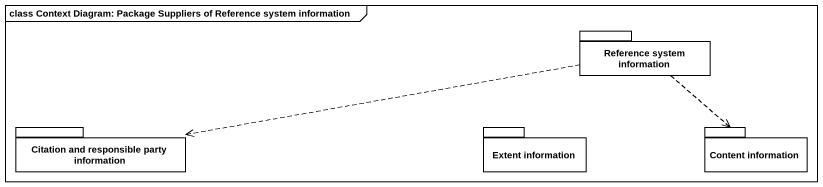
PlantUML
@startuml
mainframe class Context Diagram: Package Suppliers of Reference system information
package "Reference system information" as Reference_system_information {
}
package "Citation and responsible party information" as Citation_and_responsible #FFFFFF {
}
package "Extent information" as Extent_information #FFFFFF {
}
package "Content information" as Content_information #FFFFFF {
}
Reference_system_information .left.> Citation_and_responsible
Reference_system_information ..> Content_information
@enduml
